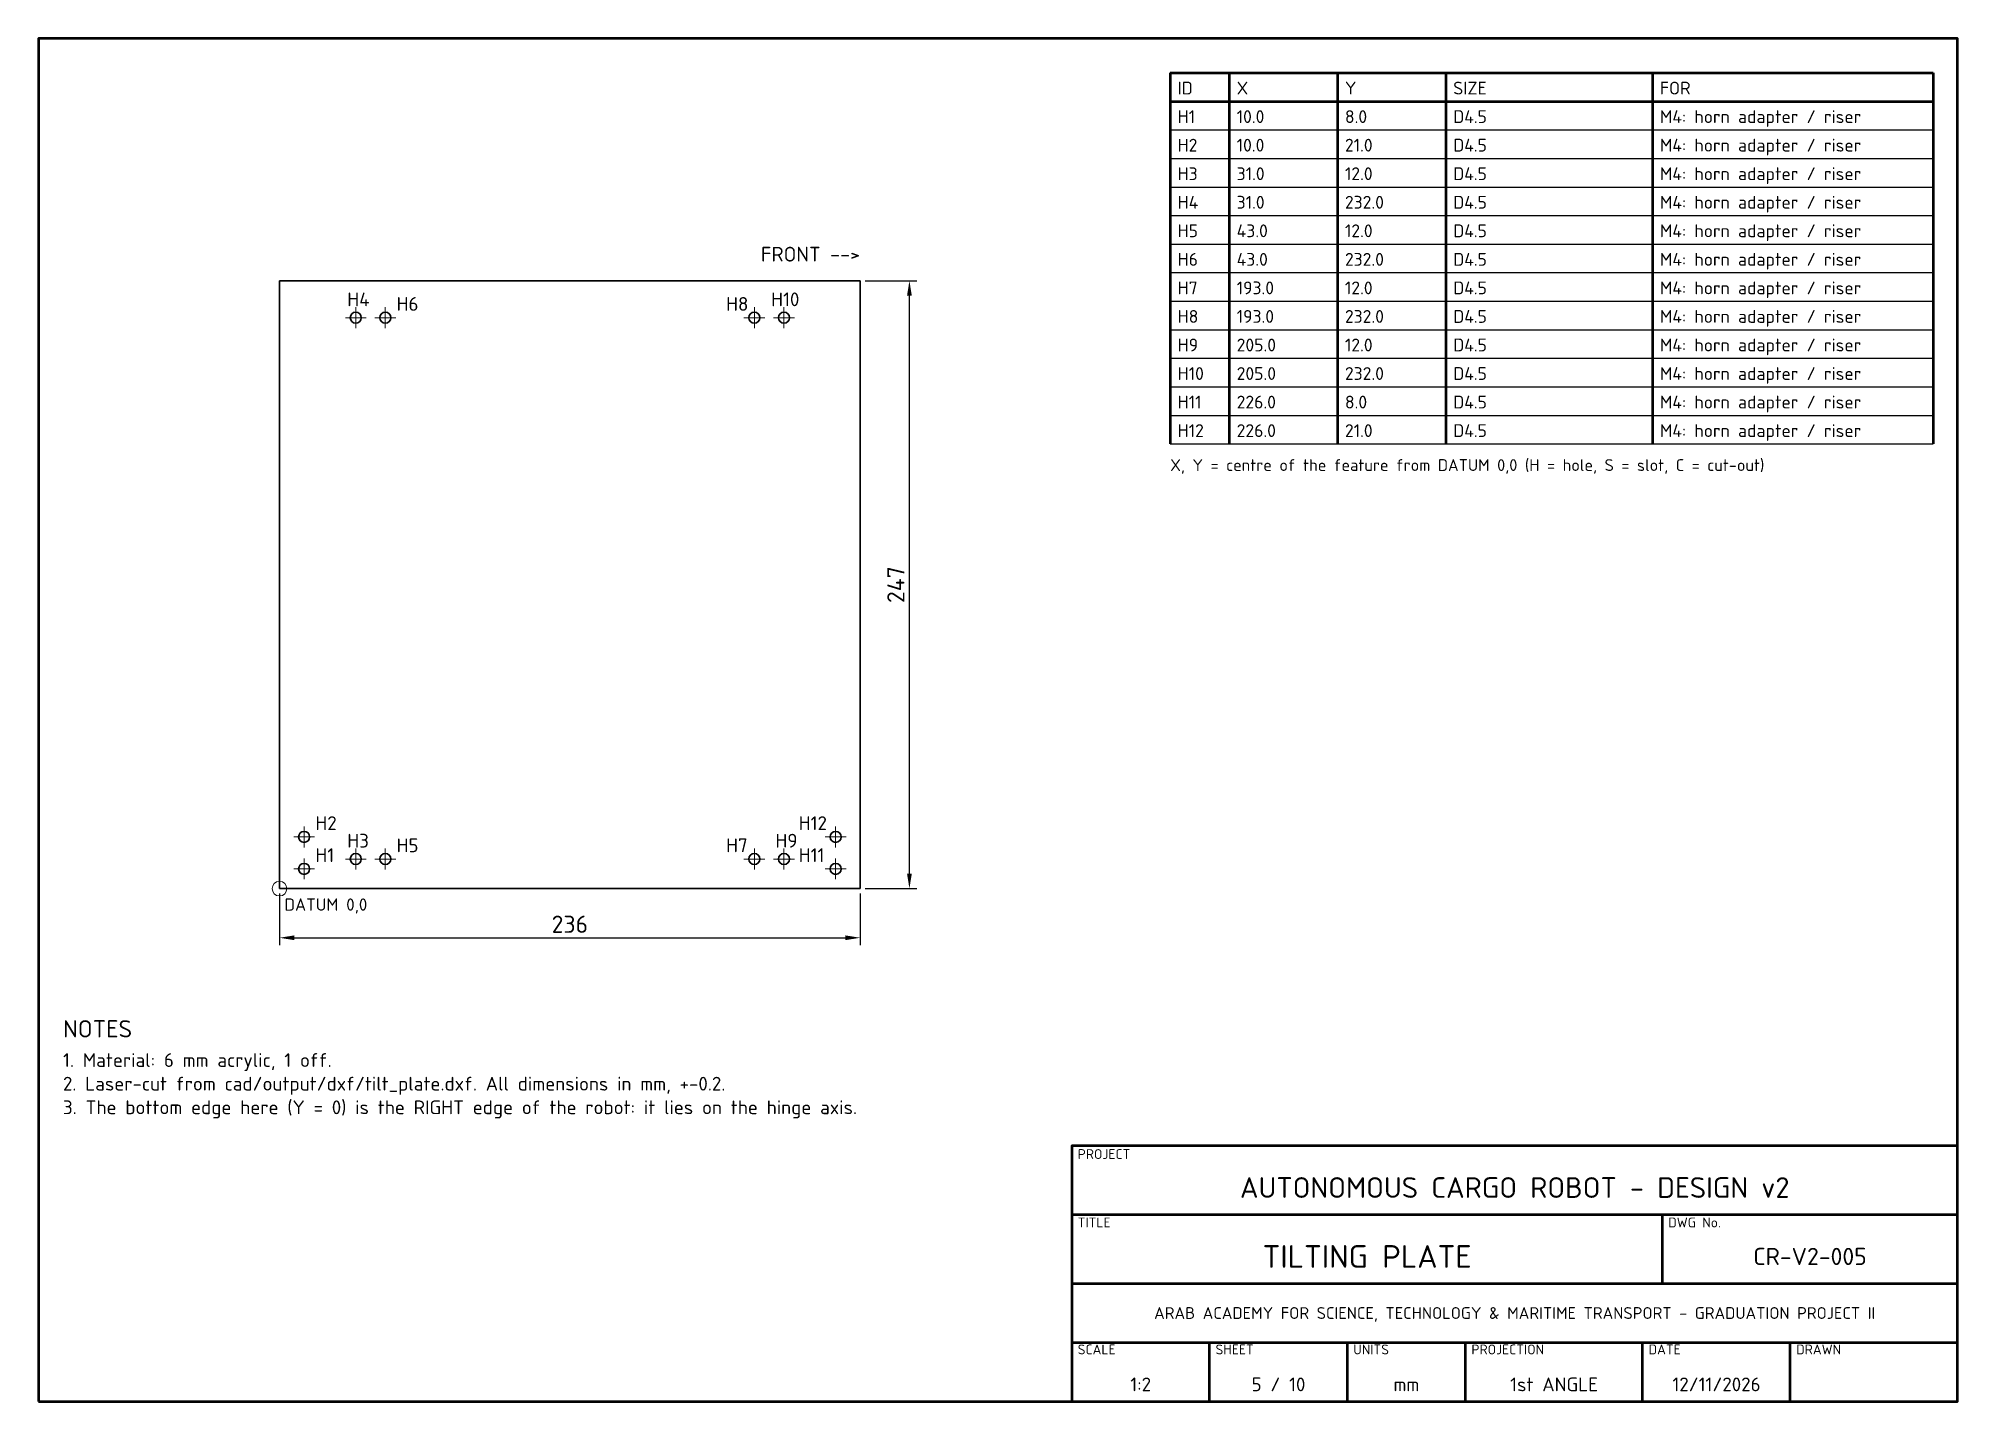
# Paper-space layout '05 TILTING PLATE' of a CAD drawing. Header units: millimetres. Extents: x 20 to 410, y 10 to 287.
# The model-space entities are those that its viewports show. They can reach past a viewport. Long polylines and large blocks are cut down to what shows.
import ezdxf
from ezdxf.enums import TextEntityAlignment as Align

# ---------------------------------------------------------------- set-up
doc = ezdxf.new("R2010")
doc.units = ezdxf.units.MM
doc.linetypes.add('CENTER_ISO', pattern=[26, 18, -3, 2, -3])
for name, color, linetype, lineweight in [('2D-VISIBLE', 7, 'Continuous', 35), ('CENTER', 1, 'CENTER_ISO', 18), ('DIMENSIONS', 4, 'Continuous', 18), ('TEXT', 7, 'Continuous', 25), ('TITLEBLOCK', 7, 'Continuous', 50)]:
    doc.layers.add(name, color=color, linetype=linetype, lineweight=lineweight)
doc.layers.add('VIEWPORTS', color=8, linetype='Continuous', lineweight=13, plot=False)
doc.styles.add('ISO', font='isocpeur.ttf')
doc.styles.add('OpenSansCondensed-Light', font='OpenSansCondensed-Light.ttf')
doc.dimstyles.new('EZDXF', dxfattribs={"dimtxt": 0.25, "dimasz": 0.175, "dimexe": 0.375, "dimexo": 0.125, "dimgap": 0.1, "dimtad": 1, "dimlfac": 100, "dimzin": 12, "dimdsep": 46, "dimtxsty": 'OpenSansCondensed-Light', "dimblk": 'ARCHTICK', "dimcen": 2.5, "dimazin": 3, "dimtfac": 0.5, "dimtmove": 2, "dimatfit": 3})

# ---------------------------------------------------------------- blocks, each defined once
blk = doc.blocks.new('_CLOSEDFILLED')
at = {"color": 0, "linetype": 'BYBLOCK'}
blk.add_solid([(-1, 0.16), (0, 0), (-1, -0.16)], dxfattribs=at)
blk = doc.blocks.new('*D15')
at = {"color": 4}
for p, q in [((7408, -70.5), (7408, -91.5)), ((7644, -70.5), (7644, -91.5)), ((7414, -88.5), (7638, -88.5))]:
    blk.add_line(p, q, dxfattribs=at)
at = {"layer": 'Defpoints'}
for p in [(7408, -68.5), (7644, -68.5), (7408, -88.5)]:
    blk.add_point(p, dxfattribs=at)
at = {"layer": 'DIMENSIONS', "color": 4, "xscale": 6, "yscale": 6, "rotation": 180}
blk.add_blockref('_CLOSEDFILLED', (7408, -88.5), dxfattribs=at)
at = {"layer": 'DIMENSIONS', "color": 4, "xscale": 6, "yscale": 6}
blk.add_blockref('_CLOSEDFILLED', (7644, -88.5), dxfattribs=at)
at = {"layer": 'DIMENSIONS', "color": 7, "insert": (7526, -83), "char_height": 7, "attachment_point": 5, "style": 'ISO'}
blk.add_mtext('236', dxfattribs=at)
blk = doc.blocks.new('*D16')
at = {"color": 4}
for p, q in [((7646, 178.5), (7667, 178.5)), ((7664, -62.5), (7664, 172.5)), ((7646, -68.5), (7667, -68.5))]:
    blk.add_line(p, q, dxfattribs=at)
at = {"layer": 'Defpoints'}
for p in [(7644, 178.5), (7644, -68.5), (7664, -68.5)]:
    blk.add_point(p, dxfattribs=at)
at = {"layer": 'DIMENSIONS', "color": 4, "xscale": 6, "yscale": 6}
for p, rotation in [((7664, 178.5), 90), ((7664, -68.5), 270)]:
    blk.add_blockref('_CLOSEDFILLED', p, dxfattribs=dict(at, rotation=rotation))
at = {"layer": 'DIMENSIONS', "color": 7, "insert": (7658.5, 55), "char_height": 7, "attachment_point": 5, "rotation": 90, "style": 'ISO'}
blk.add_mtext('247', dxfattribs=at)

msp = doc.modelspace()

# ---------------------------------------------------------------- linework, layer by layer
at = {"layer": '2D-VISIBLE'}
for p, q in [((7644, 178.5), (7408, 178.5)), ((7408, 178.5), (7408, -68.5)), ((7644, -68.5), (7644, 178.5)), ((7408, -68.5), (7644, -68.5))]:
    msp.add_line(p, q, dxfattribs=at)
for centre in [(7439, 163.5), (7451, 163.5), (7601, 163.5), (7613, 163.5), (7418, -47.5), (7634, -47.5), (7439, -56.5), (7451, -56.5), (7601, -56.5), (7613, -56.5), (7418, -60.5), (7634, -60.5)]:
    msp.add_circle(centre, 2.25, dxfattribs=at)
at = {"layer": 'CENTER'}
for p, q in [((7439, 159.25), (7439, 167.75)), ((7451, 159.25), (7451, 167.75)), ((7601, 159.25), (7601, 167.75)), ((7613, 159.25), (7613, 167.75)), ((7434.75, 163.5), (7443.25, 163.5)), ((7446.75, 163.5), (7455.25, 163.5)), ((7596.75, 163.5), (7605.25, 163.5)), ((7608.75, 163.5), (7617.25, 163.5)), ((7418, -51.75), (7418, -43.25)), ((7634, -51.75), (7634, -43.25)), ((7413.75, -47.5), (7422.25, -47.5)), ((7439, -60.75), (7439, -52.25)), ((7451, -60.75), (7451, -52.25)), ((7601, -60.75), (7601, -52.25)), ((7613, -60.75), (7613, -52.25)), ((7629.75, -47.5), (7638.25, -47.5)), ((7413.75, -60.5), (7422.25, -60.5)), ((7418, -64.75), (7418, -56.25)), ((7434.75, -56.5), (7443.25, -56.5)), ((7446.75, -56.5), (7455.25, -56.5)), ((7596.75, -56.5), (7605.25, -56.5)), ((7608.75, -56.5), (7617.25, -56.5)), ((7629.75, -60.5), (7638.25, -60.5)), ((7634, -64.75), (7634, -56.25))]:
    msp.add_line(p, q, dxfattribs=at)

# ---------------------------------------------------------------- dimensions: what is measured, and where the dimension line sits
at = {"layer": 'DIMENSIONS'}
dim = msp.add_linear_dim(base=(7664, -68.5), p1=(7644, -68.5), p2=(7644, 178.5), angle=90, dimstyle='EZDXF', override={"dimscale": 2, "dimtxt": 3.5, "dimasz": 3, "dimexe": 1.5, "dimexo": 1, "dimgap": 1, "dimtad": 1, "dimtih": 0, "dimtoh": 0, "dimdec": 1, "dimlfac": 1, "dimzin": 8, "dimdsep": 46, "dimpost": '', "dimtxsty": 'ISO', "dimtsz": 0, "dimdle": 0, "dimclrd": 4, "dimclre": 4, "dimclrt": 7}, dxfattribs=at)
dim.commit()
dim.dimension.update_dxf_attribs({"geometry": '*D16', "text_midpoint": (7658.5, 55)})
dim = msp.add_linear_dim(base=(7408, -88.5), p1=(7408, -68.5), p2=(7644, -68.5), dimstyle='EZDXF', override={"dimscale": 2, "dimtxt": 3.5, "dimasz": 3, "dimexe": 1.5, "dimexo": 1, "dimgap": 1, "dimtad": 1, "dimtih": 0, "dimtoh": 0, "dimdec": 1, "dimlfac": 1, "dimzin": 8, "dimdsep": 46, "dimpost": '', "dimtxsty": 'ISO', "dimtsz": 0, "dimdle": 0, "dimclrd": 4, "dimclre": 4, "dimclrt": 7}, dxfattribs=at)
dim.commit()
dim.dimension.update_dxf_attribs({"geometry": '*D15', "text_midpoint": (7526, -83)})

psp = doc.layouts.new('05 TILTING PLATE')

# ---------------------------------------------------------------- linework, layer by layer
at = {"layer": 'DIMENSIONS'}
psp.add_circle((69, 114.25), 1.5, dxfattribs=at)
at = {"layer": 'TEXT'}
for p, q in [((250, 268.4), (405, 268.4)), ((250, 262.6), (405, 262.6)), ((250, 256.8), (405, 256.8)), ((250, 251), (405, 251)), ((250, 245.2), (405, 245.2)), ((250, 239.4), (405, 239.4)), ((250, 233.6), (405, 233.6)), ((250, 227.8), (405, 227.8)), ((250, 222), (405, 222)), ((250, 216.2), (405, 216.2)), ((250, 210.4), (405, 210.4)), ((250, 204.6), (405, 204.6))]:
    psp.add_line(p, q, dxfattribs=at)
at = {"layer": 'TITLEBLOCK'}
for p, q in [((250, 280), (405, 280)), ((250, 280), (250, 204.6)), ((262, 280), (262, 204.6)), ((284, 280), (284, 204.6)), ((306, 280), (306, 204.6)), ((348, 280), (348, 204.6)), ((405, 280), (405, 204.6)), ((250, 274.2), (405, 274.2)), ((230, 48), (410, 48)), ((350, 34), (350, 48)), ((230, 34), (410, 34)), ((230, 22), (410, 22)), ((258, 10), (258, 22)), ((286, 10), (286, 22)), ((310, 10), (310, 22)), ((346, 10), (346, 22)), ((376, 10), (376, 22))]:
    psp.add_line(p, q, dxfattribs=at)
for points in [[(20, 10), (410, 10), (410, 287), (20, 287)], [(230, 10), (410, 10), (410, 62), (230, 62)]]:
    psp.add_lwpolyline(points, close=True, dxfattribs=at)

# ---------------------------------------------------------------- texts
at = {"layer": 'TEXT', "style": 'ISO'}
for s, height, p in [('ID', 2.6, (251.5, 275.6)), ('X', 2.6, (263.5, 275.6)), ('Y', 2.6, (285.5, 275.6)), ('SIZE', 2.6, (307.5, 275.6)), ('FOR', 2.6, (349.5, 275.6)), ('H1', 2.6, (251.5, 269.8)), ('10.0', 2.6, (263.5, 269.8)), ('8.0', 2.6, (285.5, 269.8)), ('D4.5', 2.6, (307.5, 269.8)), ('M4: horn adapter / riser', 2.6, (349.5, 269.8)), ('H2', 2.6, (251.5, 264)), ('10.0', 2.6, (263.5, 264)), ('21.0', 2.6, (285.5, 264)), ('D4.5', 2.6, (307.5, 264)), ('M4: horn adapter / riser', 2.6, (349.5, 264)), ('H3', 2.6, (251.5, 258.2)), ('31.0', 2.6, (263.5, 258.2)), ('12.0', 2.6, (285.5, 258.2)), ('D4.5', 2.6, (307.5, 258.2)), ('M4: horn adapter / riser', 2.6, (349.5, 258.2)), ('H4', 2.6, (251.5, 252.4)), ('31.0', 2.6, (263.5, 252.4)), ('232.0', 2.6, (285.5, 252.4)), ('D4.5', 2.6, (307.5, 252.4)), ('M4: horn adapter / riser', 2.6, (349.5, 252.4)), ('H5', 2.6, (251.5, 246.6)), ('43.0', 2.6, (263.5, 246.6)), ('12.0', 2.6, (285.5, 246.6)), ('D4.5', 2.6, (307.5, 246.6)), ('M4: horn adapter / riser', 2.6, (349.5, 246.6)), ('H6', 2.6, (251.5, 240.8)), ('43.0', 2.6, (263.5, 240.8)), ('232.0', 2.6, (285.5, 240.8)), ('D4.5', 2.6, (307.5, 240.8)), ('M4: horn adapter / riser', 2.6, (349.5, 240.8)), ('H4', 2.8, (82.764, 232.575)), ('H6', 2.8, (92.7875, 231.6375)), ('H8', 2.8, (159.7405, 231.6375)), ('H10', 2.8, (168.896, 232.575)), ('H7', 2.6, (251.5, 235)), ('193.0', 2.6, (263.5, 235)), ('12.0', 2.6, (285.5, 235)), ('D4.5', 2.6, (307.5, 235)), ('M4: horn adapter / riser', 2.6, (349.5, 235)), ('H8', 2.6, (251.5, 229.2)), ('193.0', 2.6, (263.5, 229.2)), ('232.0', 2.6, (285.5, 229.2)), ('D4.5', 2.6, (307.5, 229.2)), ('M4: horn adapter / riser', 2.6, (349.5, 229.2)), ('H9', 2.6, (251.5, 223.4)), ('205.0', 2.6, (263.5, 223.4)), ('12.0', 2.6, (285.5, 223.4)), ('D4.5', 2.6, (307.5, 223.4)), ('M4: horn adapter / riser', 2.6, (349.5, 223.4)), ('H10', 2.6, (251.5, 217.6)), ('205.0', 2.6, (263.5, 217.6)), ('232.0', 2.6, (285.5, 217.6)), ('D4.5', 2.6, (307.5, 217.6)), ('M4: horn adapter / riser', 2.6, (349.5, 217.6)), ('H11', 2.6, (251.5, 211.8)), ('226.0', 2.6, (263.5, 211.8)), ('8.0', 2.6, (285.5, 211.8)), ('D4.5', 2.6, (307.5, 211.8)), ('M4: horn adapter / riser', 2.6, (349.5, 211.8)), ('H12', 2.6, (251.5, 206)), ('226.0', 2.6, (263.5, 206)), ('21.0', 2.6, (285.5, 206)), ('D4.5', 2.6, (307.5, 206)), ('M4: horn adapter / riser', 2.6, (349.5, 206)), ('X, Y = centre of the feature from DATUM 0,0 (H = hole, S = slot, C = cut-out)', 2.4, (250, 199.1)), ('H2', 2.8, (76.2875, 126.1375)), ('H12', 2.8, (174.5045, 126.1375)), ('H3', 2.8, (82.764, 122.575)), ('H9', 2.8, (169.764, 122.575)), ('H1', 2.8, (76.2875, 119.6375)), ('H5', 2.8, (92.7875, 121.6375)), ('H7', 2.8, (159.7405, 121.6375)), ('H11', 2.8, (174.5045, 119.6375)), ('NOTES', 3.5, (25, 84)), ('1. Material: 6 mm acrylic, 1 off.', 2.8, (25, 78)), ('2. Laser-cut from cad/output/dxf/tilt_plate.dxf. All dimensions in mm, +-0.2.', 2.8, (25, 73.2)), ('3. The bottom edge here (Y = 0) is the RIGHT edge of the robot: it lies on the hinge axis.', 2.8, (25, 68.4)), ('PROJECT', 2, (231.2, 59.3)), ('TITLE', 2, (231.2, 45.4)), ('DWG No.', 2, (351.2, 45.4)), ('SCALE', 2, (231.2, 19.6)), ('SHEET', 2, (259.2, 19.6)), ('UNITS', 2, (287.2, 19.6)), ('PROJECTION', 2, (311.2, 19.6)), ('DATE', 2, (347.2, 19.6)), ('DRAWN', 2, (377.2, 19.6))]:
    psp.add_text(s, height=height, dxfattribs=at).set_placement(p)
psp.add_text('FRONT -->', height=3, dxfattribs=at).set_placement((187, 240.75), align=Align.BOTTOM_RIGHT)
psp.add_text('DATUM 0,0', height=2.5, dxfattribs=at).set_placement((70, 112.25), align=Align.TOP_LEFT)
for s, height, p in [('AUTONOMOUS CARGO ROBOT - DESIGN v2', 4.2, (320, 53.5)), ('TILTING PLATE', 4.6, (290, 39.5)), ('CR-V2-005', 3.5, (380, 39.5)), ('ARAB ACADEMY FOR SCIENCE, TECHNOLOGY & MARITIME TRANSPORT - GRADUATION PROJECT II', 2.4, (320, 28)), ('1:2', 2.8, (244, 13.5)), ('5 / 10', 2.8, (272, 13.5)), ('mm', 2.8, (298, 13.5)), ('1st ANGLE', 2.8, (328, 13.5)), ('12/11/2026', 2.8, (361, 13.5))]:
    psp.add_text(s, height=height, dxfattribs=at).set_placement(p, align=Align.MIDDLE_CENTER)

# ---------------------------------------------------------------- viewports
at = {"layer": 'VIEWPORTS'}
psp.add_viewport(center=(215, 148.5), size=(390, 277), view_center_point=(7700, 0), view_height=554, dxfattribs=at)

doc.saveas('drawing.dxf')
